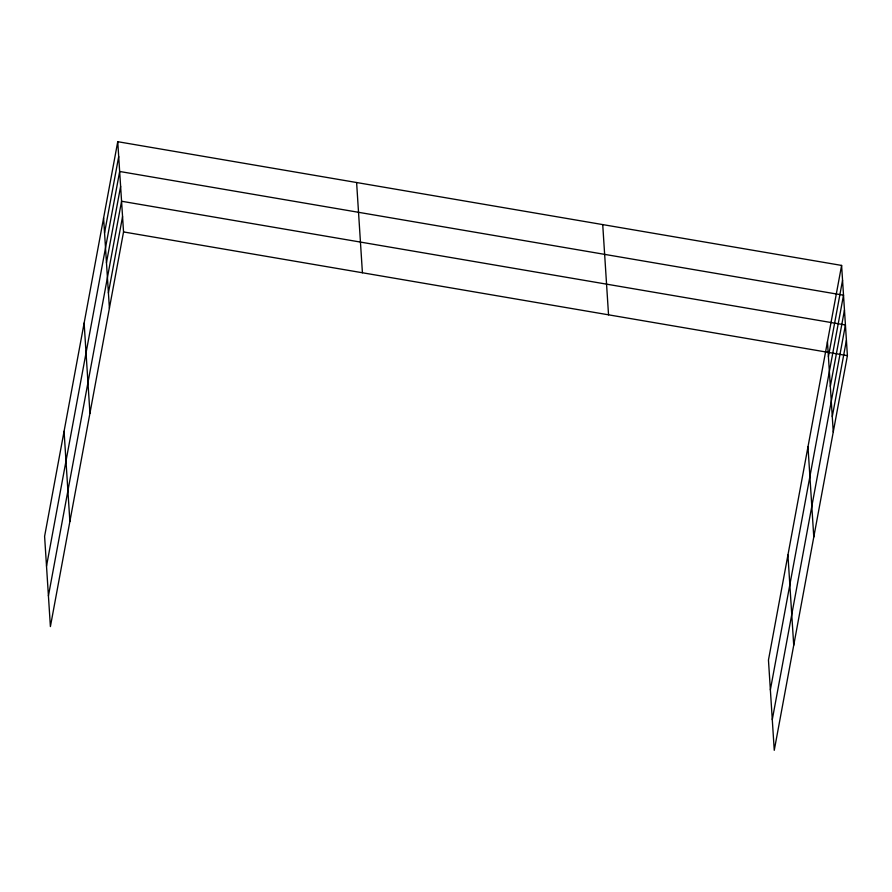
<?xml version="1.0" encoding="UTF-8"?>
<svg xmlns="http://www.w3.org/2000/svg" width="892" height="892" viewBox="0 0 892 892"><rect width="100%" height="100%" fill="white"/><g stroke="black" fill="none" stroke-linecap="round" stroke-linejoin="round"><path stroke-width="1.34" d="M117.744 141.694L44.6 536.348L50.398 626.574L123.542 231.931L117.744 141.694L841.602 265.426L847.4 355.652L774.256 750.306L768.458 660.069L841.602 265.426M104.554 232.901L118.703 156.591M46.518 566.119L119.662 171.476L843.509 295.196L770.365 689.851M106.471 262.672L120.621 186.361M48.424 595.901L121.568 201.246L845.426 324.978L772.282 719.621M108.411 292.899L122.561 216.589M828.412 356.622L842.55 280.311M830.329 386.403L844.468 310.093M832.269 416.631L846.419 340.32M123.542 231.931L847.4 355.652M827.453 341.736L833.262 431.962M807.985 446.792L813.783 537.017M787.926 555.025L793.724 645.251M602.724 224.594L608.534 314.831M356.61 182.525L362.42 272.762M103.595 218.005L109.404 308.242M84.127 323.06L89.936 413.286M64.068 431.293L69.877 521.53"/></g></svg>
